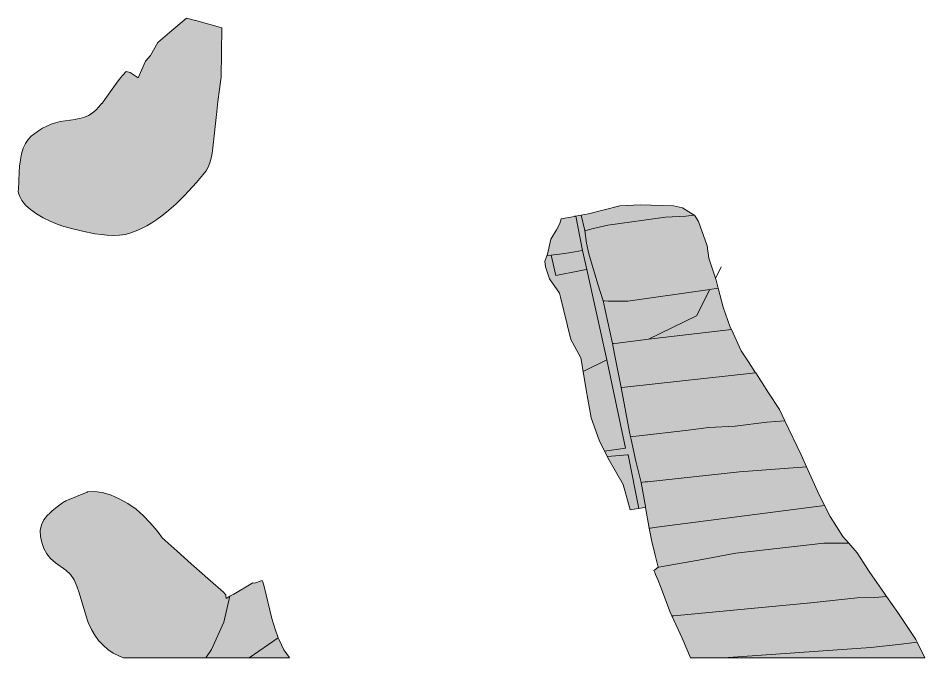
# Model space of a CAD drawing. Header units: metres. Extents: x 541853 to 549675, y 1832829 to 1845715.
# Drawn here: x 543906 to 545190, y 1832829 to 1833735 of the extents above; entities that cross this region are included whole.
import ezdxf

# ---------------------------------------------------------------- set-up
doc = ezdxf.new("R2010")
doc.units = ezdxf.units.M
doc.header["$MEASUREMENT"] = 0
doc.layers.add('1', color=7, linetype='Continuous', lineweight=0)

msp = doc.modelspace()

# ---------------------------------------------------------------- hatches: boundary and pattern name
at = {"layer": '1', "linetype": 'Continuous', "lineweight": 0}
for color, points in [(92, [(544040.7, 1833427.635), (544032.03, 1833428.01), (544023.3, 1833428.88), (544014.51, 1833430.125), (543996.87, 1833433.5), (543979.2, 1833437.85), (543970.35, 1833440.355), (543960.99, 1833443.61), (543951.09, 1833447.765), (543941.19, 1833452.685), (543931.77, 1833458.25), (543923.31, 1833464.295), (543916.26, 1833470.655), (543911.01, 1833477.135), (543907.95, 1833482.67), (543906.27, 1833487.455), (543905.7, 1833490.905), (543906.09, 1833492.495), (543907.05, 1833517.23), (543907.83, 1833525.78), (543909, 1833534.555), (543910.68, 1833543.135), (543912.96, 1833551.07), (543916.02, 1833557.955), (543919.86, 1833563.49), (543924.36, 1833568.035), (543929.34, 1833572.175), (543934.71, 1833575.955), (543940.35, 1833579.405), (543946.23, 1833582.48), (543952.32, 1833585.135), (543958.56, 1833587.235), (543965.46, 1833588.855), (543986.4, 1833591.96), (543989.73, 1833592.575), (543989.76, 1833592.575), (543993.15, 1833593.205), (543999.6, 1833594.945), (544005.6, 1833597.48), (544010.79, 1833600.855), (544015.59, 1833604.995), (544020.09, 1833609.72), (544024.35, 1833614.82), (544024.8, 1833614.655), (544026.03, 1833617.01), (544026.06, 1833617.025), (544028.52, 1833620.265), (544041.27, 1833637.92), (544044.99, 1833643.11), (544049.04, 1833648.705), (544053.48, 1833654.21), (544058.58, 1833659.775), (544064.34, 1833658.53), (544075.71, 1833650.805), (544086.06, 1833674.535), (544093.32, 1833682.485), (544103.73, 1833701.055), (544120.14, 1833714.915), (544144.41, 1833735.465), (544157.19, 1833731.895), (544157.25, 1833731.895), (544194.39, 1833721.515), (544193.25, 1833651.765), (544192.17, 1833645.315), (544190.85, 1833634.515), (544188.75, 1833617.22), (544187.22, 1833603.315), (544181.58, 1833551.67), (544180.47, 1833544.035), (544179.09, 1833536.865), (544177.35, 1833530.31), (544175.04, 1833524.535), (544171.86, 1833519.18), (544167.99, 1833513.93), (544158.45, 1833502.575), (544141.47, 1833484.365), (544129.11, 1833472.155), (544122.63, 1833466.245), (544115.94, 1833460.545), (544109.19, 1833455.295), (544102.23, 1833450.36), (544095.12, 1833445.71), (544087.89, 1833441.39), (544080.51, 1833437.445), (544073.01, 1833433.98), (544065.39, 1833431.115), (544057.59, 1833429.06), (544049.22, 1833427.92)]), (53, [(544708.26, 1833434.505), (544703.25, 1833456.405), (544713.51, 1833458.265), (544758.18, 1833469.455), (544787.1, 1833471.06), (544834.05, 1833469.785), (544846.95, 1833466.95), (544859.64, 1833458.805), (544863.48, 1833456.345), (544851.6, 1833454.77), (544822.8, 1833453.6), (544740.84, 1833441.975), (544718.64, 1833436.89), (544713.57, 1833435.735), (544709.67, 1833434.835)]), (252, [(544654.71, 1833398.955), (544655.58, 1833401.055), (544660.32, 1833422.175), (544668.24, 1833435.36), (544672.98, 1833444.345), (544675.08, 1833451.2), (544675.08, 1833451.275), (544693.68, 1833454.665), (544694.04, 1833454.725), (544694.31, 1833454.77), (544695.72, 1833455.025), (544705.38, 1833406.41), (544704.63, 1833406.29), (544694.43, 1833404.595), (544680.06, 1833402.225), (544660.83, 1833399.69)]), (252, [(544785.15, 1833040.995), (544769.67, 1833116.775), (544768.23, 1833116.655), (544758.24, 1833115.875), (544740.33, 1833114.465), (544739.07, 1833116.985), (544736.46, 1833122.175), (544756.26, 1833125.01), (544766.13, 1833126.435), (544739.43, 1833251.265), (544739.79, 1833251.385), (544711.5, 1833379.425), (544705.38, 1833406.41), (544695.72, 1833455.025), (544699.95, 1833455.805), (544703.25, 1833456.405), (544708.26, 1833434.505), (544710.75, 1833416.475), (544714.29, 1833401.535), (544727.04, 1833358.815), (544734.24, 1833334.77), (544747.83, 1833274.32), (544751.16, 1833257.04), (544759.77, 1833212.205), (544771.77, 1833148.725), (544773, 1833142.305), (544773.9, 1833138.315), (544780.89, 1833107.865), (544788.27, 1833077.73), (544794.36, 1833043.425), (544794.54, 1833042.36), (544794.45, 1833042.345), (544790.25, 1833041.745)]), (252, [(544769.43, 1833334.335), (544741.68, 1833334.68), (544736.49, 1833334.74), (544734.24, 1833334.77), (544727.04, 1833358.815), (544714.29, 1833401.535), (544710.75, 1833416.475), (544708.26, 1833434.505), (544709.67, 1833434.835), (544713.57, 1833435.735), (544718.64, 1833436.89), (544740.84, 1833441.975), (544822.8, 1833453.6), (544851.6, 1833454.77), (544863.48, 1833456.345), (544863.84, 1833456.12), (544869.63, 1833447.375), (544881.99, 1833412.995), (544884.33, 1833395.205), (544893.54, 1833366.855), (544901.76, 1833383.04), (544893.54, 1833366.84), (544894.32, 1833364.455), (544897.32, 1833352.905), (544885.59, 1833351.195)]), (252, [(544667.25, 1833371.01), (544660.83, 1833399.69), (544680.06, 1833402.225), (544694.43, 1833404.595), (544704.63, 1833406.29), (544705.38, 1833406.41), (544711.5, 1833379.425), (544710.6, 1833379.26), (544700.7, 1833377.37)]), (252, [(544706.16, 1833234.885), (544702.86, 1833254.385), (544688.58, 1833280.185), (544674.12, 1833340.005), (544672.71, 1833345.855), (544658.55, 1833365.94), (544652.88, 1833382.995), (544651.68, 1833391.35), (544654.71, 1833398.955), (544660.83, 1833399.69), (544667.25, 1833371.01), (544700.7, 1833377.37), (544710.6, 1833379.26), (544711.5, 1833379.425), (544739.79, 1833251.385), (544739.43, 1833251.265)]), (252, [(544747.83, 1833274.32), (544734.24, 1833334.77), (544736.49, 1833334.74), (544741.68, 1833334.68), (544769.43, 1833334.335), (544885.59, 1833351.195), (544866.63, 1833313.89), (544798.71, 1833280.455), (544777.14, 1833277.935), (544754.94, 1833275.205), (544749.33, 1833274.515)]), (9, [(544798.71, 1833280.455), (544866.63, 1833313.89), (544885.59, 1833351.195), (544897.32, 1833352.905), (544904.34, 1833325.98), (544914.54, 1833297.69), (544916.16, 1833294.165)]), (9, [(544759.77, 1833212.205), (544751.16, 1833257.04), (544747.83, 1833274.32), (544749.33, 1833274.515), (544754.94, 1833275.205), (544777.14, 1833277.935), (544798.71, 1833280.455), (544916.16, 1833294.165), (544929.93, 1833264.15), (544940.34, 1833248.415), (544950.42, 1833233.19), (544769.22, 1833213.24), (544761.12, 1833212.355)]), (9, [(544736.46, 1833122.175), (544728.69, 1833137.7), (544717.29, 1833169.035), (544710.57, 1833208.86), (544706.16, 1833234.885), (544739.43, 1833251.265), (544766.13, 1833126.435), (544756.26, 1833125.01)]), (9, [(544773, 1833142.305), (544771.77, 1833148.725), (544759.77, 1833212.205), (544761.12, 1833212.355), (544769.22, 1833213.24), (544950.42, 1833233.19), (544950.51, 1833233.04), (544968.57, 1833204.555), (544984.02, 1833181.245), (544991.76, 1833165.09), (544966.5, 1833163.125), (544921.53, 1833157.545), (544884.27, 1833155.505), (544851.09, 1833151.14), (544785.27, 1833143.685), (544776.72, 1833142.725)]), (9, [(544788.27, 1833077.73), (544780.89, 1833107.865), (544773.9, 1833138.315), (544773, 1833142.305), (544776.72, 1833142.725), (544785.27, 1833143.685), (544851.09, 1833151.14), (544884.27, 1833155.505), (544921.53, 1833157.545), (544966.5, 1833163.125), (544991.76, 1833165.09), (545014.89, 1833116.895), (545022.57, 1833099.825), (544927.53, 1833092.925), (544797.42, 1833078.735), (544794.06, 1833078.36), (544790.07, 1833077.925)]), (9, [(544772.67, 1833039.075), (544762.8, 1833074.985), (544742.94, 1833109.215), (544740.33, 1833114.465), (544758.24, 1833115.875), (544768.23, 1833116.655), (544769.67, 1833116.775), (544785.15, 1833040.995), (544784.31, 1833040.86), (544778.52, 1833039.975), (544774.5, 1833039.345)]), (9, [(544799.79, 1833012.765), (544794.54, 1833042.36), (544794.36, 1833043.425), (544788.27, 1833077.73), (544790.07, 1833077.925), (544794.06, 1833078.36), (544797.42, 1833078.735), (544927.53, 1833092.925), (545022.57, 1833099.825), (545038.02, 1833065.505), (545048.16, 1833045.18), (544810.62, 1833014.175), (544801.71, 1833013.02)]), (92, [(544055.19, 1832829.18), (544049.37, 1832831.355), (544040.4, 1832836.005), (544032.84, 1832841.225), (544025.94, 1832847.255), (544019.67, 1832853.975), (544014.15, 1832861.295), (544009.44, 1832869.185), (544004.97, 1832879.19), (544001.37, 1832889.645), (543992.37, 1832921.115), (543988.95, 1832930.775), (543984.84, 1832939.58), (543979.68, 1832947.125), (543973.17, 1832953.305), (543958.53, 1832963.805), (543951.75, 1832969.715), (543946.41, 1832976.435), (543942.18, 1832984.115), (543939.12, 1832992.38), (543937.35, 1833000.945), (543937.08, 1833009.45), (543938.73, 1833017.625), (543942.27, 1833024.675), (543947.37, 1833031.245), (543949.62, 1833033.435), (543953.7, 1833037.425), (543960.9, 1833043.26), (543968.73, 1833048.765), (543971.58, 1833050.505), (543972.87, 1833051.3), (543973.29, 1833051.57), (544003.32, 1833064.02), (544003.35, 1833064.035), (544003.38, 1833064.035), (544003.95, 1833064.185), (544013.79, 1833064.965), (544024.74, 1833063.585), (544036.68, 1833060.075), (544049.01, 1833054.705), (544061.19, 1833047.79), (544072.68, 1833039.645), (544083.3, 1833030.42), (544092.45, 1833021.09), (544099.89, 1833012.465), (544105.41, 1833005.37), (544108.74, 1833000.585), (544109.55, 1832999.01), (544130.79, 1832980.2), (544130.82, 1832980.185), (544150.83, 1832962.485), (544178.1, 1832938.365), (544196.55, 1832922.075), (544199.01, 1832919.645), (544199.76, 1832918.355), (544200.12, 1832916.87), (544200.21, 1832913.15), (544205.7, 1832916.405), (544197.18, 1832879.805), (544179.39, 1832841.15), (544171.59, 1832829.18)]), (9, [(544812.54, 1832957.49), (544807.92, 1832974.89), (544803.33, 1832993.82), (544799.79, 1833012.765), (544801.71, 1833013.02), (544810.62, 1833014.175), (545048.16, 1833045.18), (545055.96, 1833029.61), (545073.87, 1833001.335), (545082.51, 1832991.555), (545047.08, 1832991.72), (544922.61, 1832977.485), (544874.88, 1832968.695), (544823.58, 1832959.47), (544813.26, 1832957.625)]), (9, [(544831.86, 1832888.61), (544829.52, 1832893.695), (544815.84, 1832930.085), (544812.51, 1832938.95), (544808.76, 1832947.425), (544807.56, 1832950.125), (544806.24, 1832953.14), (544807.56, 1832954.055), (544809.6, 1832955.45), (544812.54, 1832957.49), (544813.26, 1832957.625), (544823.58, 1832959.47), (544874.88, 1832968.695), (544922.61, 1832977.485), (545047.08, 1832991.72), (545082.51, 1832991.555), (545094.39, 1832978.145), (545112.24, 1832949.975), (545132.01, 1832921.805), (545135.91, 1832916.24), (545119.23, 1832914.8), (545094.06, 1832914.32), (545028.6, 1832907.195), (544834.68, 1832888.88)]), (92, [(544171.59, 1832829.18), (544179.39, 1832841.15), (544197.18, 1832879.805), (544205.7, 1832916.405), (544211.13, 1832919.6), (544238.31, 1832935.695), (544240.68, 1832935.215), (544251.21, 1832938.935), (544252.14, 1832936.775), (544254.21, 1832930.115), (544265.28, 1832885.13), (544269.84, 1832869.65), (544274.25, 1832857.695), (544232.88, 1832829.18)]), (9, [(544858.11, 1832829.18), (544846.5, 1832856.945), (544831.86, 1832888.61), (544834.68, 1832888.88), (545028.6, 1832907.195), (545094.06, 1832914.32), (545119.23, 1832914.8), (545135.91, 1832916.24), (545151.72, 1832893.665), (545177.16, 1832855.37), (545179.05, 1832851.545), (545156.43, 1832848.47), (545113.47, 1832843.97), (544904.76, 1832829.18)]), (92, [(544232.88, 1832829.18), (544274.25, 1832857.695), (544275.42, 1832854.545), (544282.32, 1832840.595), (544289.64, 1832830.155), (544290.33, 1832829.18)]), (9, [(544904.76, 1832829.18), (545113.47, 1832843.97), (545156.43, 1832848.47), (545179.05, 1832851.545), (545190.18, 1832829.18)])]:
    msp.add_hatch(color=color, dxfattribs=at).paths.add_polyline_path(points)

# ---------------------------------------------------------------- linework, layer by layer
at = {"layer": '1', "color": 7, "linetype": 'Continuous', "lineweight": 0, "flags": 128}
for points in [[(544193.25, 1833651.765), (544192.17, 1833645.315), (544190.85, 1833634.515), (544188.75, 1833617.22), (544187.22, 1833603.315), (544181.58, 1833551.67), (544180.47, 1833544.035), (544179.09, 1833536.865), (544177.35, 1833530.31), (544175.04, 1833524.535), (544171.86, 1833519.18), (544167.99, 1833513.93), (544158.45, 1833502.575), (544141.47, 1833484.365), (544129.11, 1833472.155), (544122.63, 1833466.245), (544115.94, 1833460.545), (544109.19, 1833455.295), (544102.23, 1833450.36), (544095.12, 1833445.71), (544087.89, 1833441.39), (544080.51, 1833437.445), (544073.01, 1833433.98), (544065.39, 1833431.115), (544057.59, 1833429.06), (544049.22, 1833427.92), (544040.7, 1833427.635), (544032.03, 1833428.01), (544023.3, 1833428.88), (544014.51, 1833430.125), (543996.87, 1833433.5), (543979.2, 1833437.85), (543970.35, 1833440.355), (543960.99, 1833443.61), (543951.09, 1833447.765), (543941.19, 1833452.685), (543931.77, 1833458.25), (543923.31, 1833464.295), (543916.26, 1833470.655), (543911.01, 1833477.135), (543907.95, 1833482.67), (543906.27, 1833487.455), (543905.7, 1833490.905), (543906.09, 1833492.495), (543907.05, 1833517.23), (543907.83, 1833525.78), (543909, 1833534.555), (543910.68, 1833543.135), (543912.96, 1833551.07), (543916.02, 1833557.955), (543919.86, 1833563.49), (543924.36, 1833568.035), (543929.34, 1833572.175), (543934.71, 1833575.955), (543940.35, 1833579.405), (543946.23, 1833582.48), (543952.32, 1833585.135), (543958.56, 1833587.235), (543965.46, 1833588.855), (543986.4, 1833591.96), (543989.73, 1833592.575), (543989.76, 1833592.575), (543993.15, 1833593.205), (543999.6, 1833594.945), (544005.6, 1833597.48), (544010.79, 1833600.855), (544015.59, 1833604.995), (544020.09, 1833609.72), (544024.35, 1833614.82), (544024.8, 1833614.655), (544026.03, 1833617.01), (544026.06, 1833617.025), (544028.52, 1833620.265), (544041.27, 1833637.92), (544044.99, 1833643.11), (544049.04, 1833648.705), (544053.48, 1833654.21), (544058.58, 1833659.775), (544064.34, 1833658.53), (544075.71, 1833650.805), (544086.06, 1833674.535), (544093.32, 1833682.485), (544103.73, 1833701.055), (544120.14, 1833714.915), (544144.41, 1833735.465), (544157.19, 1833731.895), (544157.25, 1833731.895), (544194.39, 1833721.515), (544193.25, 1833651.765)], [(544703.25, 1833456.405), (544713.51, 1833458.265), (544758.18, 1833469.455), (544787.1, 1833471.06), (544834.05, 1833469.785), (544846.95, 1833466.95), (544859.64, 1833458.805), (544863.48, 1833456.345), (544851.6, 1833454.77), (544822.8, 1833453.6), (544740.84, 1833441.975), (544718.64, 1833436.89), (544713.57, 1833435.735), (544709.67, 1833434.835), (544708.26, 1833434.505), (544703.25, 1833456.405)], [(544695.72, 1833455.025), (544705.38, 1833406.41), (544704.63, 1833406.29), (544694.43, 1833404.595), (544680.06, 1833402.225), (544660.83, 1833399.69), (544654.71, 1833398.955), (544655.58, 1833401.055), (544660.32, 1833422.175), (544668.24, 1833435.36), (544672.98, 1833444.345), (544675.08, 1833451.2), (544675.08, 1833451.275), (544693.68, 1833454.665), (544694.04, 1833454.725), (544694.31, 1833454.77), (544695.72, 1833455.025)], [(544695.72, 1833455.025), (544699.95, 1833455.805), (544703.25, 1833456.405), (544708.26, 1833434.505), (544710.75, 1833416.475), (544714.29, 1833401.535), (544727.04, 1833358.815), (544734.24, 1833334.77), (544747.83, 1833274.32), (544751.16, 1833257.04), (544759.77, 1833212.205), (544771.77, 1833148.725), (544773, 1833142.305), (544773.9, 1833138.315), (544780.89, 1833107.865), (544788.27, 1833077.73), (544794.36, 1833043.425), (544794.54, 1833042.36), (544794.45, 1833042.345), (544790.25, 1833041.745), (544785.15, 1833040.995), (544769.67, 1833116.775), (544768.23, 1833116.655), (544758.24, 1833115.875), (544740.33, 1833114.465), (544739.07, 1833116.985), (544736.46, 1833122.175), (544756.26, 1833125.01), (544766.13, 1833126.435), (544739.43, 1833251.265), (544739.79, 1833251.385), (544711.5, 1833379.425), (544705.38, 1833406.41), (544695.72, 1833455.025)], [(544708.26, 1833434.505), (544709.67, 1833434.835), (544713.57, 1833435.735), (544718.64, 1833436.89), (544740.84, 1833441.975), (544822.8, 1833453.6), (544851.6, 1833454.77), (544863.48, 1833456.345), (544863.84, 1833456.12), (544869.63, 1833447.375), (544881.99, 1833412.995), (544884.33, 1833395.205), (544893.54, 1833366.855), (544901.76, 1833383.04), (544893.54, 1833366.84), (544894.32, 1833364.455), (544897.32, 1833352.905), (544885.59, 1833351.195), (544769.43, 1833334.335), (544741.68, 1833334.68), (544736.49, 1833334.74), (544734.24, 1833334.77), (544727.04, 1833358.815), (544714.29, 1833401.535), (544710.75, 1833416.475), (544708.26, 1833434.505)], [(544660.83, 1833399.69), (544680.06, 1833402.225), (544694.43, 1833404.595), (544704.63, 1833406.29), (544705.38, 1833406.41), (544711.5, 1833379.425), (544710.6, 1833379.26), (544700.7, 1833377.37), (544667.25, 1833371.01), (544660.83, 1833399.69)], [(544654.71, 1833398.955), (544660.83, 1833399.69), (544667.25, 1833371.01), (544700.7, 1833377.37), (544710.6, 1833379.26), (544711.5, 1833379.425), (544739.79, 1833251.385), (544739.43, 1833251.265), (544706.16, 1833234.885), (544702.86, 1833254.385), (544688.58, 1833280.185), (544674.12, 1833340.005), (544672.71, 1833345.855), (544658.55, 1833365.94), (544652.88, 1833382.995), (544651.68, 1833391.35), (544654.71, 1833398.955)], [(544734.24, 1833334.77), (544736.49, 1833334.74), (544741.68, 1833334.68), (544769.43, 1833334.335), (544885.59, 1833351.195), (544866.63, 1833313.89), (544798.71, 1833280.455), (544777.14, 1833277.935), (544754.94, 1833275.205), (544749.33, 1833274.515), (544747.83, 1833274.32), (544734.24, 1833334.77)], [(544885.59, 1833351.195), (544897.32, 1833352.905), (544904.34, 1833325.98), (544914.54, 1833297.69), (544916.16, 1833294.165), (544798.71, 1833280.455), (544866.63, 1833313.89), (544885.59, 1833351.195)], [(544747.83, 1833274.32), (544749.33, 1833274.515), (544754.94, 1833275.205), (544777.14, 1833277.935), (544798.71, 1833280.455), (544916.16, 1833294.165), (544929.93, 1833264.15), (544940.34, 1833248.415), (544950.42, 1833233.19), (544769.22, 1833213.24), (544761.12, 1833212.355), (544759.77, 1833212.205), (544751.16, 1833257.04), (544747.83, 1833274.32)], [(544706.16, 1833234.885), (544739.43, 1833251.265), (544766.13, 1833126.435), (544756.26, 1833125.01), (544736.46, 1833122.175), (544728.69, 1833137.7), (544717.29, 1833169.035), (544710.57, 1833208.86), (544706.16, 1833234.885)], [(544759.77, 1833212.205), (544761.12, 1833212.355), (544769.22, 1833213.24), (544950.42, 1833233.19), (544950.51, 1833233.04), (544968.57, 1833204.555), (544984.02, 1833181.245), (544991.76, 1833165.09), (544966.5, 1833163.125), (544921.53, 1833157.545), (544884.27, 1833155.505), (544851.09, 1833151.14), (544785.27, 1833143.685), (544776.72, 1833142.725), (544773, 1833142.305), (544771.77, 1833148.725), (544759.77, 1833212.205)], [(544773, 1833142.305), (544776.72, 1833142.725), (544785.27, 1833143.685), (544851.09, 1833151.14), (544884.27, 1833155.505), (544921.53, 1833157.545), (544966.5, 1833163.125), (544991.76, 1833165.09), (545014.89, 1833116.895), (545022.57, 1833099.825), (544927.53, 1833092.925), (544797.42, 1833078.735), (544794.06, 1833078.36), (544790.07, 1833077.925), (544788.27, 1833077.73), (544780.89, 1833107.865), (544773.9, 1833138.315), (544773, 1833142.305)], [(544740.33, 1833114.465), (544758.24, 1833115.875), (544768.23, 1833116.655), (544769.67, 1833116.775), (544785.15, 1833040.995), (544784.31, 1833040.86), (544778.52, 1833039.975), (544774.5, 1833039.345), (544772.67, 1833039.075), (544762.8, 1833074.985), (544742.94, 1833109.215), (544740.33, 1833114.465)], [(544788.27, 1833077.73), (544790.07, 1833077.925), (544794.06, 1833078.36), (544797.42, 1833078.735), (544927.53, 1833092.925), (545022.57, 1833099.825), (545038.02, 1833065.505), (545048.16, 1833045.18), (544810.62, 1833014.175), (544801.71, 1833013.02), (544799.79, 1833012.765), (544794.54, 1833042.36), (544794.36, 1833043.425), (544788.27, 1833077.73)], [(544205.7, 1832916.405), (544197.18, 1832879.805), (544179.39, 1832841.15), (544171.59, 1832829.18), (544055.19, 1832829.18), (544049.37, 1832831.355), (544040.4, 1832836.005), (544032.84, 1832841.225), (544025.94, 1832847.255), (544019.67, 1832853.975), (544014.15, 1832861.295), (544009.44, 1832869.185), (544004.97, 1832879.19), (544001.37, 1832889.645), (543992.37, 1832921.115), (543988.95, 1832930.775), (543984.84, 1832939.58), (543979.68, 1832947.125), (543973.17, 1832953.305), (543958.53, 1832963.805), (543951.75, 1832969.715), (543946.41, 1832976.435), (543942.18, 1832984.115), (543939.12, 1832992.38), (543937.35, 1833000.945), (543937.08, 1833009.45), (543938.73, 1833017.625), (543942.27, 1833024.675), (543947.37, 1833031.245), (543949.62, 1833033.435), (543953.7, 1833037.425), (543960.9, 1833043.26), (543968.73, 1833048.765), (543971.58, 1833050.505), (543972.87, 1833051.3), (543973.29, 1833051.57), (544003.32, 1833064.02), (544003.35, 1833064.035), (544003.38, 1833064.035), (544003.95, 1833064.185), (544013.79, 1833064.965), (544024.74, 1833063.585), (544036.68, 1833060.075), (544049.01, 1833054.705), (544061.19, 1833047.79), (544072.68, 1833039.645), (544083.3, 1833030.42), (544092.45, 1833021.09), (544099.89, 1833012.465), (544105.41, 1833005.37), (544108.74, 1833000.585), (544109.55, 1832999.01), (544130.79, 1832980.2), (544130.82, 1832980.185), (544150.83, 1832962.485), (544178.1, 1832938.365), (544196.55, 1832922.075), (544199.01, 1832919.645), (544199.76, 1832918.355), (544200.12, 1832916.87), (544200.21, 1832913.15), (544205.7, 1832916.405)], [(544799.79, 1833012.765), (544801.71, 1833013.02), (544810.62, 1833014.175), (545048.16, 1833045.18), (545055.96, 1833029.61), (545073.87, 1833001.335), (545082.51, 1832991.555), (545047.08, 1832991.72), (544922.61, 1832977.485), (544874.88, 1832968.695), (544823.58, 1832959.47), (544813.26, 1832957.625), (544812.54, 1832957.49), (544807.92, 1832974.89), (544803.33, 1832993.82), (544799.79, 1833012.765)], [(544812.54, 1832957.49), (544813.26, 1832957.625), (544823.58, 1832959.47), (544874.88, 1832968.695), (544922.61, 1832977.485), (545047.08, 1832991.72), (545082.51, 1832991.555), (545094.39, 1832978.145), (545112.24, 1832949.975), (545132.01, 1832921.805), (545135.91, 1832916.24), (545119.23, 1832914.8), (545094.06, 1832914.32), (545028.6, 1832907.195), (544834.68, 1832888.88), (544831.86, 1832888.61), (544829.52, 1832893.695), (544815.84, 1832930.085), (544812.51, 1832938.95), (544808.76, 1832947.425), (544807.56, 1832950.125), (544806.24, 1832953.14), (544807.56, 1832954.055), (544809.6, 1832955.45), (544812.54, 1832957.49)], [(544232.88, 1832829.18), (544171.59, 1832829.18), (544179.39, 1832841.15), (544197.18, 1832879.805), (544205.7, 1832916.405), (544211.13, 1832919.6), (544238.31, 1832935.695), (544240.68, 1832935.215), (544251.21, 1832938.935), (544252.14, 1832936.775), (544254.21, 1832930.115), (544265.28, 1832885.13), (544269.84, 1832869.65), (544274.25, 1832857.695), (544232.88, 1832829.18)], [(544904.76, 1832829.18), (544858.11, 1832829.18), (544846.5, 1832856.945), (544831.86, 1832888.61), (544834.68, 1832888.88), (545028.6, 1832907.195), (545094.06, 1832914.32), (545119.23, 1832914.8), (545135.91, 1832916.24), (545151.72, 1832893.665), (545177.16, 1832855.37), (545179.05, 1832851.545), (545156.43, 1832848.47), (545113.47, 1832843.97), (544904.76, 1832829.18)], [(544290.33, 1832829.18), (544232.88, 1832829.18), (544274.25, 1832857.695), (544275.42, 1832854.545), (544282.32, 1832840.595), (544289.64, 1832830.155), (544290.33, 1832829.18)], [(545190.18, 1832829.18), (544904.76, 1832829.18), (545113.47, 1832843.97), (545156.43, 1832848.47), (545179.05, 1832851.545), (545190.18, 1832829.18)]]:
    msp.add_lwpolyline(points, close=True, dxfattribs=at)

doc.saveas('drawing.dxf')
